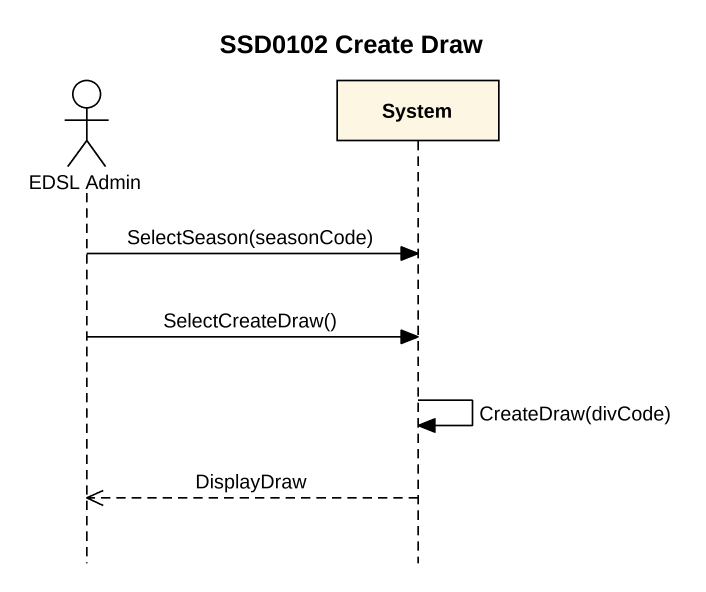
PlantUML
@startuml
title SSD0102 Create Draw
hide footbox
actor "EDSL Admin" as EDSL_Admin
participant System

EDSL_Admin -> System : SelectSeason(seasonCode)
EDSL_Admin -> System : SelectCreateDraw()
System -> System : CreateDraw(divCode)
System -->> EDSL_Admin : DisplayDraw
@enduml
